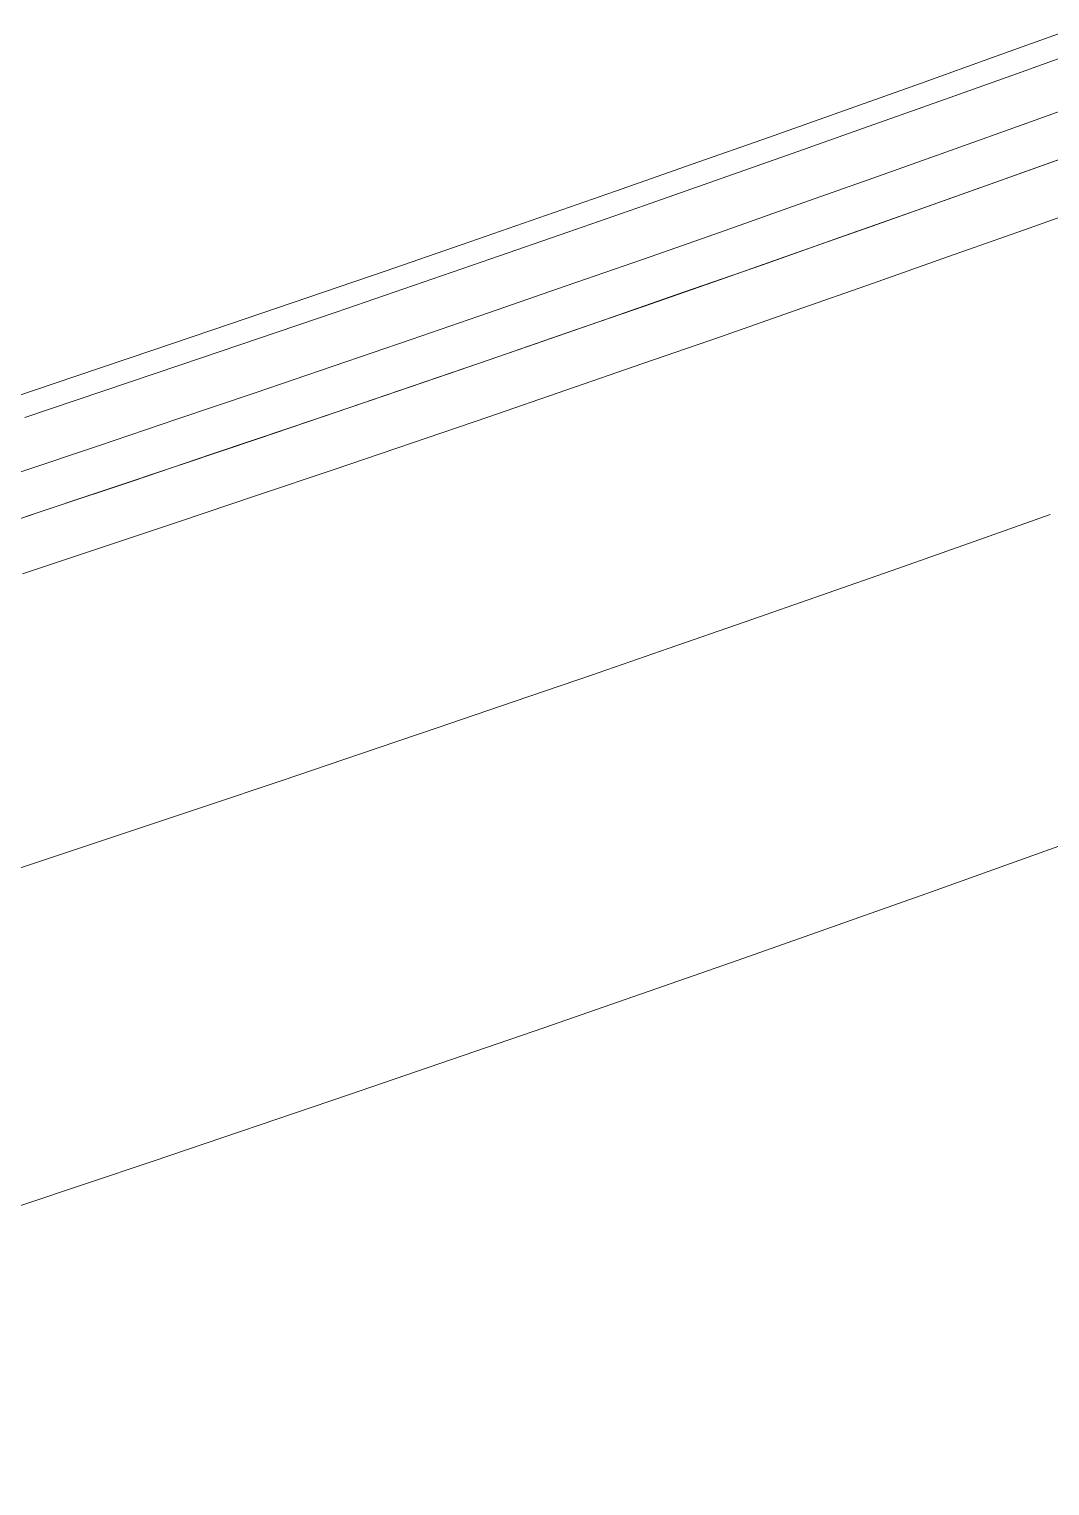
# Model space of a CAD drawing. Header units: millimetres. Extents: x -178 to 574, y 16 to 415.
# Drawn here: x 423.86 to 435.08, y 293.57 to 309.59 of the extents above; entities that cross this region are included whole.
import ezdxf

# ---------------------------------------------------------------- set-up
doc = ezdxf.new("R2010")
doc.units = ezdxf.units.MM
doc.header["$LTSCALE"] = 2
doc.layers.add('Visible (ANSI)', color=7, linetype='Continuous', lineweight=9)
doc.layers.add('Visible Narrow (ANSI)', color=7, linetype='Continuous', lineweight=9)

msp = doc.modelspace()

# ---------------------------------------------------------------- linework, layer by layer
at = {"layer": 'Visible (ANSI)', "flags": 128}
for points in [[(423.5088, 305.4826), (424.3662, 305.7705), (425.2214, 306.0592), (426.0745, 306.3488), (426.9255, 306.6392), (427.7744, 306.9304), (428.6212, 307.2225), (429.4659, 307.5154), (430.3085, 307.8092), (431.149, 308.1039), (431.9874, 308.3993), (432.8237, 308.6956), (433.6579, 308.9928), (434.49, 309.2908), (435.32, 309.5897)], [(435.6495, 309.4362), (434.8177, 309.1367), (433.9839, 308.8381), (433.1479, 308.5403), (432.3098, 308.2433), (431.4696, 307.9472), (430.6274, 307.652), (429.783, 307.3576), (428.9365, 307.064), (428.0879, 306.7713), (427.2372, 306.4795), (426.3844, 306.1884), (425.5295, 305.8983), (424.6725, 305.6089), (423.8133, 305.3205)], [(435.6637, 308.8555), (434.8273, 308.5545), (433.9888, 308.2543), (433.1481, 307.955), (432.3054, 307.6565), (431.4605, 307.3589), (430.6135, 307.0622), (429.7643, 306.7663), (428.913, 306.4713), (428.0597, 306.1771), (427.2041, 305.8838), (426.3465, 305.5914), (425.4867, 305.2998), (424.6248, 305.009), (423.7608, 304.7191)], [(423.8297, 304.2305), (424.6838, 304.5162), (425.5362, 304.8027), (426.3868, 305.0902), (427.2356, 305.3786), (428.0827, 305.668), (428.9281, 305.9583), (429.7717, 306.2496), (430.6135, 306.5418), (431.4536, 306.8349), (432.2919, 307.129), (433.1282, 307.4239), (433.9626, 307.7198), (434.795, 308.0165), (435.6254, 308.3141)], [(423.25, 304.0378), (424.1246, 304.3292), (424.9974, 304.6216), (425.8685, 304.9151), (426.7377, 305.2095), (427.6051, 305.5049), (428.4707, 305.8013), (429.3344, 306.0986), (430.1962, 306.3969), (431.0561, 306.6962), (431.9142, 306.9964), (432.7702, 307.2976), (433.6243, 307.5998), (434.4765, 307.9029), (435.3266, 308.2069)], [(435.6353, 307.6814), (434.8026, 307.3845), (433.9677, 307.0883), (433.1308, 306.793), (432.2918, 306.4985), (431.4508, 306.2048), (430.6077, 305.912), (429.7625, 305.62), (428.9152, 305.3289), (428.0659, 305.0386), (427.2146, 304.7491), (426.3611, 304.4605), (425.5056, 304.1727), (424.648, 303.8857), (423.7884, 303.5996)], [(414.2624, 293.574), (416.4727, 294.2743), (418.6734, 294.9811), (420.864, 295.6944), (423.0444, 296.414), (425.2141, 297.14), (427.3728, 297.8721), (429.5204, 298.6105), (431.6566, 299.355), (433.7809, 300.1056), (435.8933, 300.8621), (437.9934, 301.6245), (440.0809, 302.3927), (442.1556, 303.1666), (444.2173, 303.9462), (446.2657, 304.7314), (448.3006, 305.522)]]:
    msp.add_lwpolyline(points, dxfattribs=at)
at = {"layer": 'Visible Narrow (ANSI)', "flags": 128}
msp.add_lwpolyline([(435.0861, 304.253), (434.25, 303.9564), (433.412, 303.6608), (432.5722, 303.3661), (431.7305, 303.0723), (430.887, 302.7795), (430.0417, 302.4875), (429.1946, 302.1965), (428.3457, 301.9065), (427.4951, 301.6173), (426.6427, 301.3292), (425.7886, 301.0419), (424.9329, 300.7556), (424.0754, 300.4703), (423.2163, 300.186), (422.3555, 299.9026), (421.4931, 299.6201), (420.6291, 299.3387), (419.7635, 299.0582), (418.8963, 298.7787), (418.0276, 298.5002), (417.1574, 298.2227), (416.2856, 297.9461), (415.4124, 297.6706)], dxfattribs=at)

doc.saveas('drawing.dxf')
